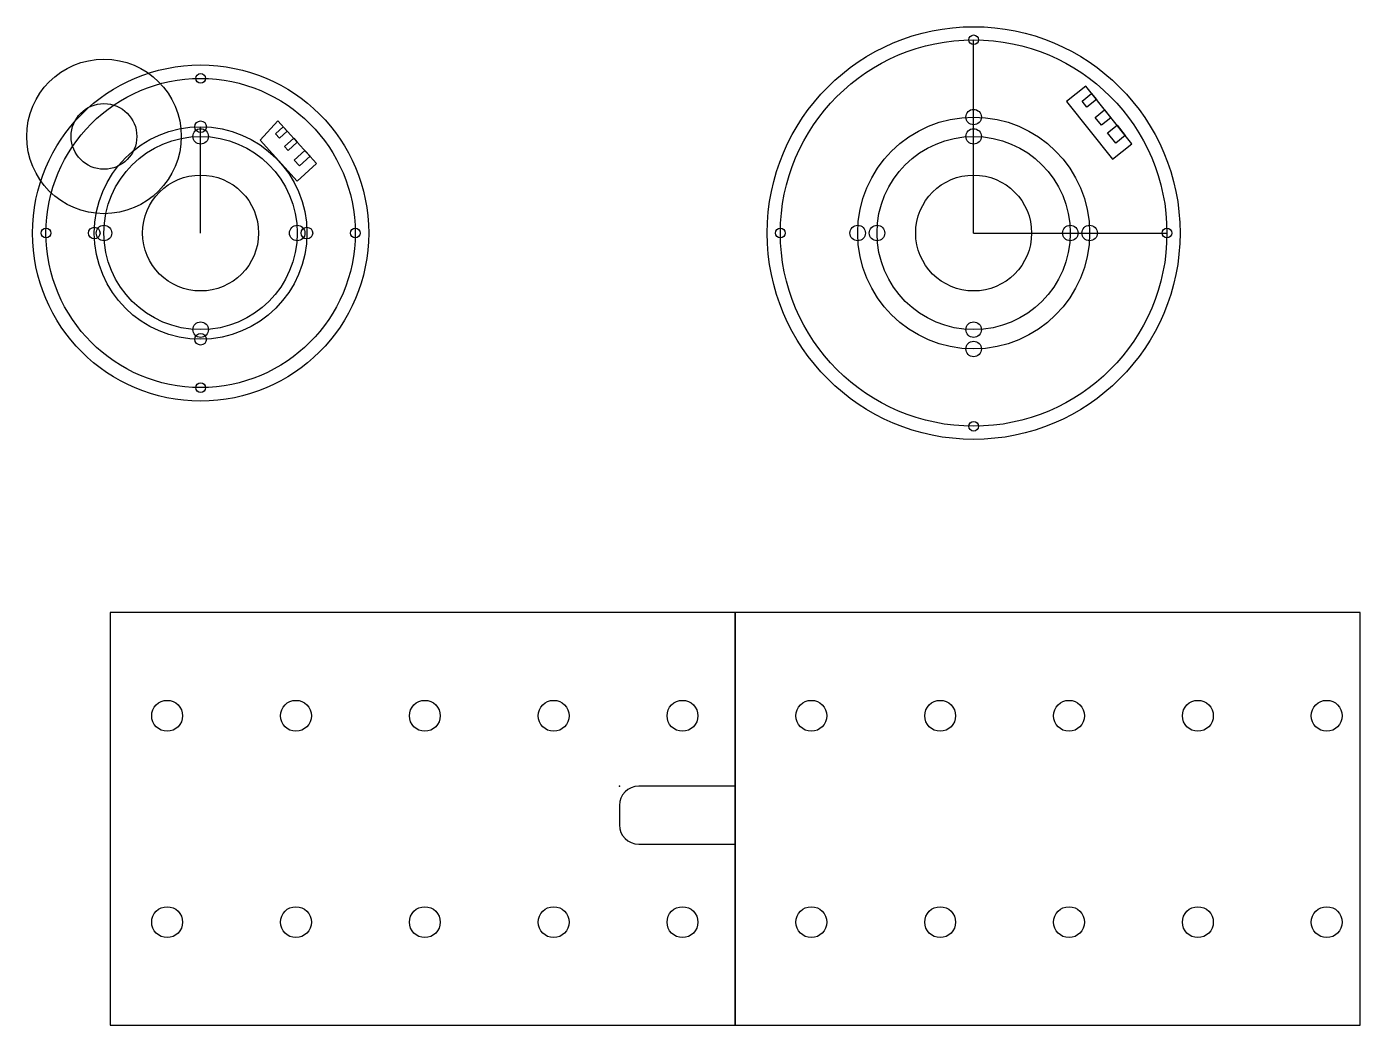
# Model space of a CAD drawing. Header units: millimetres. Extents: x -938 to 450, y -255 to 1556.
# Drawn here: x 105 to 450, y -105 to 153.4 of the extents above; entities that cross this region are included whole.
import ezdxf

# ---------------------------------------------------------------- set-up
doc = ezdxf.new("R2010")
doc.units = ezdxf.units.MM
doc.header["$MEASUREMENT"] = 0
for name, color, linetype in [('Treexalerator v20_Sketch11', 7, 'Continuous'), ('Treexalerator v20_Sketch12', 7, 'Continuous'), ('Treexalerator v20_Sketch13', 7, 'Continuous'), ('Treexalerator v20_Sketch14', 7, 'Continuous'), ('Treexalerator v20_Sketch15', 7, 'Continuous'), ('Treexalerator v20_Sketch30', 7, 'Continuous'), ('Treexalerator v20_Sketch58', 7, 'Continuous')]:
    doc.layers.add(name, color=color, linetype=linetype)

msp = doc.modelspace()

# ---------------------------------------------------------------- linework, layer by layer
at = {"layer": 'Treexalerator v20_Sketch11'}
for centre, radius in [((150, 100), 43.5), ((150, 100), 25), ((150, 125), 2), ((150, 100), 15), ((125, 100), 2), ((175, 100), 2), ((150, 75), 2)]:
    msp.add_circle(centre, radius, dxfattribs=at)
at = {"layer": 'Treexalerator v20_Sketch12'}
msp.add_line((150, 100, 22.3), (150, 127.5, 22.3), dxfattribs=at)
for centre, radius in [((150, 100, 22.3), 43.5), ((150, 100, 22.3), 40), ((150, 140, 22.3), 1.25), ((150, 127.5, 22.3), 1.5), ((150, 100, 22.3), 27.5), ((150, 100, 22.3), 15), ((110, 100, 22.3), 1.25), ((122.5, 100, 22.3), 1.5), ((177.5, 100, 22.3), 1.5), ((190, 100, 22.3), 1.25), ((150, 72.5, 22.3), 1.5), ((150, 60, 22.3), 1.25)]:
    msp.add_circle(centre, radius, dxfattribs=at)
at = {"layer": 'Treexalerator v20_Sketch13'}
for p, q in [((165.41, 124, 22.3), (170, 129, 22.3)), ((170, 129, 22.3), (180, 118, 22.3)), ((169.39, 125.67, 22.3), (171.38, 127.48, 22.3)), ((170.44, 124.52, 22.3), (169.39, 125.67, 22.3)), ((172.43, 126.33, 22.3), (170.44, 124.52, 22.3)), ((171.38, 127.48, 22.3), (172.43, 126.33, 22.3)), ((171.74, 122.39, 22.3), (174.08, 124.52, 22.3)), ((174.08, 124.52, 22.3), (175, 123.5, 22.3)), ((175, 113.45, 22.3), (165.41, 124, 22.3)), ((172.66, 121.37, 22.3), (171.74, 122.39, 22.3)), ((175, 123.5, 22.3), (172.66, 121.37, 22.3)), ((174.2, 118.88, 22.3), (176.93, 121.37, 22.3)), ((176.93, 121.37, 22.3), (178.31, 119.86, 22.3)), ((175.57, 117.37, 22.3), (174.2, 118.88, 22.3)), ((180, 118, 22.3), (175, 113.45, 22.3)), ((178.31, 119.86, 22.3), (175.57, 117.37, 22.3))]:
    msp.add_line(p, q, dxfattribs=at)
for centre, radius in [((150, 100, 22.3), 43.5), ((150, 140, 22.3), 1.25), ((150, 127.5, 22.3), 1.5), ((150, 100, 22.3), 15), ((110, 100, 22.3), 1.25), ((122.5, 100, 22.3), 1.5), ((177.5, 100, 22.3), 1.5), ((190, 100, 22.3), 1.25), ((150, 72.5, 22.3), 1.5), ((150, 60, 22.3), 1.25)]:
    msp.add_circle(centre, radius, dxfattribs=at)
at = {"layer": 'Treexalerator v20_Sketch14'}
for centre, radius in [((350, 100), 53.4), ((350, 100), 25), ((350, 125), 2), ((350, 100), 15), ((325, 100), 2), ((375, 100), 2), ((350, 75), 2)]:
    msp.add_circle(centre, radius, dxfattribs=at)
at = {"layer": 'Treexalerator v20_Sketch15'}
for p, q in [((350, 100, 32.4), (350, 150, 32.4)), ((379, 138, 32.4), (374, 134, 32.4)), ((378.07, 134.16, 32.4), (380.51, 136.11, 32.4)), ((390.9, 123.12, 32.4), (379, 138, 32.4)), ((380.51, 136.11, 32.4), (381.75, 134.56, 32.4)), ((374, 134, 32.4), (385.9, 119.12, 32.4)), ((379.31, 132.61, 32.4), (378.07, 134.16, 32.4)), ((381.75, 134.56, 32.4), (379.31, 132.61, 32.4)), ((381.46, 129.93, 32.4), (383.89, 131.88, 32.4)), ((383.89, 131.88, 32.4), (385.53, 129.84, 32.4)), ((383.09, 127.88, 32.4), (381.46, 129.93, 32.4)), ((385.53, 129.84, 32.4), (383.09, 127.88, 32.4)), ((384.65, 125.93, 32.4), (387.09, 127.88, 32.4)), ((387.09, 127.88, 32.4), (389.22, 125.23, 32.4)), ((386.78, 123.28, 32.4), (384.65, 125.93, 32.4)), ((389.22, 125.23, 32.4), (386.78, 123.28, 32.4)), ((385.9, 119.12, 32.4), (390.9, 123.12, 32.4)), ((350, 100, 32.4), (400, 100, 32.4))]:
    msp.add_line(p, q, dxfattribs=at)
for centre, radius in [((350, 100, 32.4), 53.4), ((350, 100, 32.4), 50), ((350, 150, 32.4), 1.25), ((350, 130, 32.4), 2), ((350, 100, 32.4), 30), ((350, 100, 32.4), 15), ((300, 100, 32.4), 1.25), ((320, 100, 32.4), 2), ((380, 100, 32.4), 2), ((400, 100, 32.4), 1.25), ((350, 70, 32.4), 2), ((350, 50, 32.4), 1.25)]:
    msp.add_circle(centre, radius, dxfattribs=at)
at = {"layer": 'Treexalerator v20_Sketch30'}
for radius in [20, 8.5]:
    msp.add_circle((125, 125), radius, dxfattribs=at)
at = {"layer": 'Treexalerator v20_Sketch58'}
for p, q in [((450.04, 1.77, 26.57), (126.64, 1.77, 26.57)), ((126.64, 1.77, 26.57), (126.64, -105.03, 26.57)), ((288.34, 1.77, 26.57), (288.34, 1.77, 26.57)), ((288.34, -105.03, 26.57), (288.34, 1.77, 26.57)), ((288.34, 1.77, 26.57), (288.34, -105.03, 26.57)), ((288.34, 1.77, 26.57), (288.34, -105.03, 26.57)), ((450.04, -105.03, 26.57), (450.04, 1.77, 26.57)), ((288.34, -43.15, 26.57), (263.34, -43.15, 26.57)), ((288.34, -58.15, 26.57), (288.34, -43.15, 26.57)), ((258.34, -48.15, 26.57), (258.34, -53.15, 26.57)), ((263.34, -58.15, 26.57), (288.34, -58.15, 26.57)), ((126.64, -105.03, 26.57), (450.04, -105.03, 26.57)), ((288.34, -105.03, 26.57), (288.34, -105.03, 26.57))]:
    msp.add_line(p, q, dxfattribs=at)
for centre in [(141.34, -24.93, 26.57), (174.67, -24.93, 26.57), (208.01, -24.93, 26.57), (241.34, -24.93, 26.57), (274.67, -24.93, 26.57), (308.01, -24.93, 26.57), (341.34, -24.93, 26.57), (374.67, -24.93, 26.57), (408.01, -24.93, 26.57), (441.34, -24.93, 26.57), (141.34, -78.33, 26.57), (174.67, -78.33, 26.57), (208.01, -78.33, 26.57), (241.34, -78.33, 26.57), (274.67, -78.33, 26.57), (308.01, -78.33, 26.57), (341.34, -78.33, 26.57), (374.67, -78.33, 26.57), (408.01, -78.33, 26.57), (441.34, -78.33, 26.57)]:
    msp.add_circle(centre, 4, dxfattribs=at)
for centre, start, end in [((263.34, -48.15, 26.57), 90, 180), ((263.34, -53.15, 26.57), 180, 270)]:
    msp.add_arc(centre, 5, start, end, dxfattribs=at)
msp.add_point((258.34, -43.15, 26.57), dxfattribs=at)

doc.saveas('drawing.dxf')
